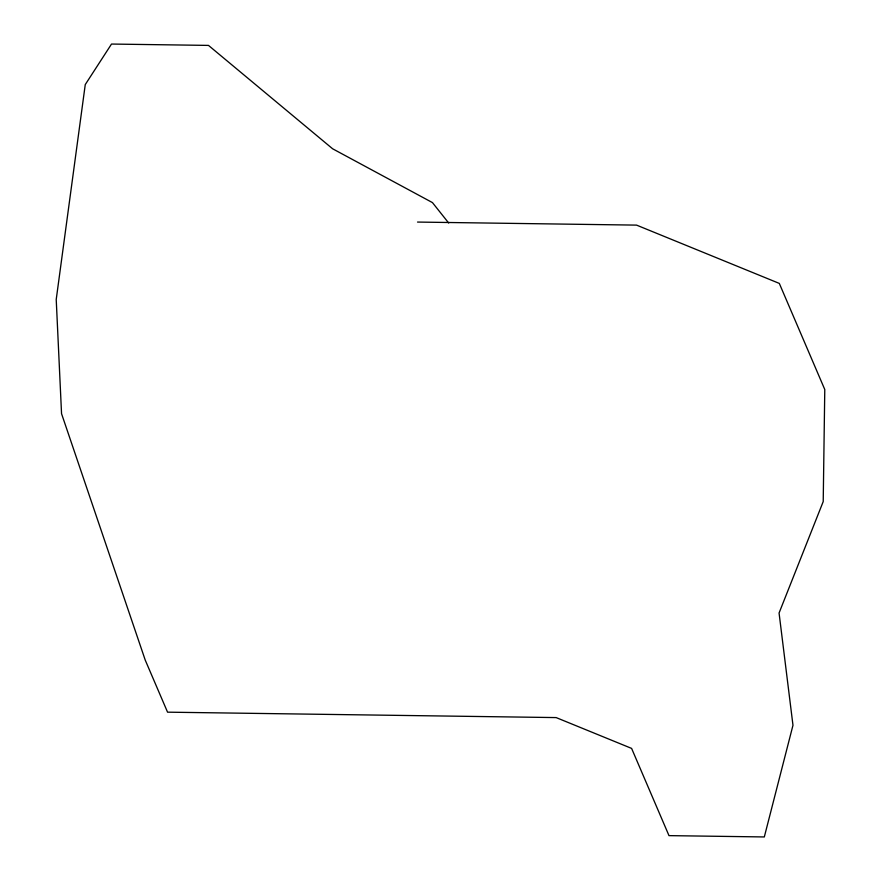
<?xml version="1.0" encoding="UTF-8"?>
<svg xmlns="http://www.w3.org/2000/svg" width="881" height="881" viewBox="0 0 881 881"><rect width="100%" height="100%" fill="white"/><g stroke="black" fill="none" stroke-linecap="round" stroke-linejoin="round"><path stroke-width="1.32" d="M417.528 222.067L636.567 225.118L779.311 283.407L824.781 389.523L823.217 501.564L779.068 613.022L792.977 725.283L764.312 836.95L668.987 835.629L631.6 748.398L556.153 717.586L167.555 712.167L145.233 660.1L61.549 413.696L56.219 299.474L85.259 84.576L111.513 44.05L208.489 45.405L332.633 148.79L432.45 202.597L448.671 223.003"/></g></svg>
